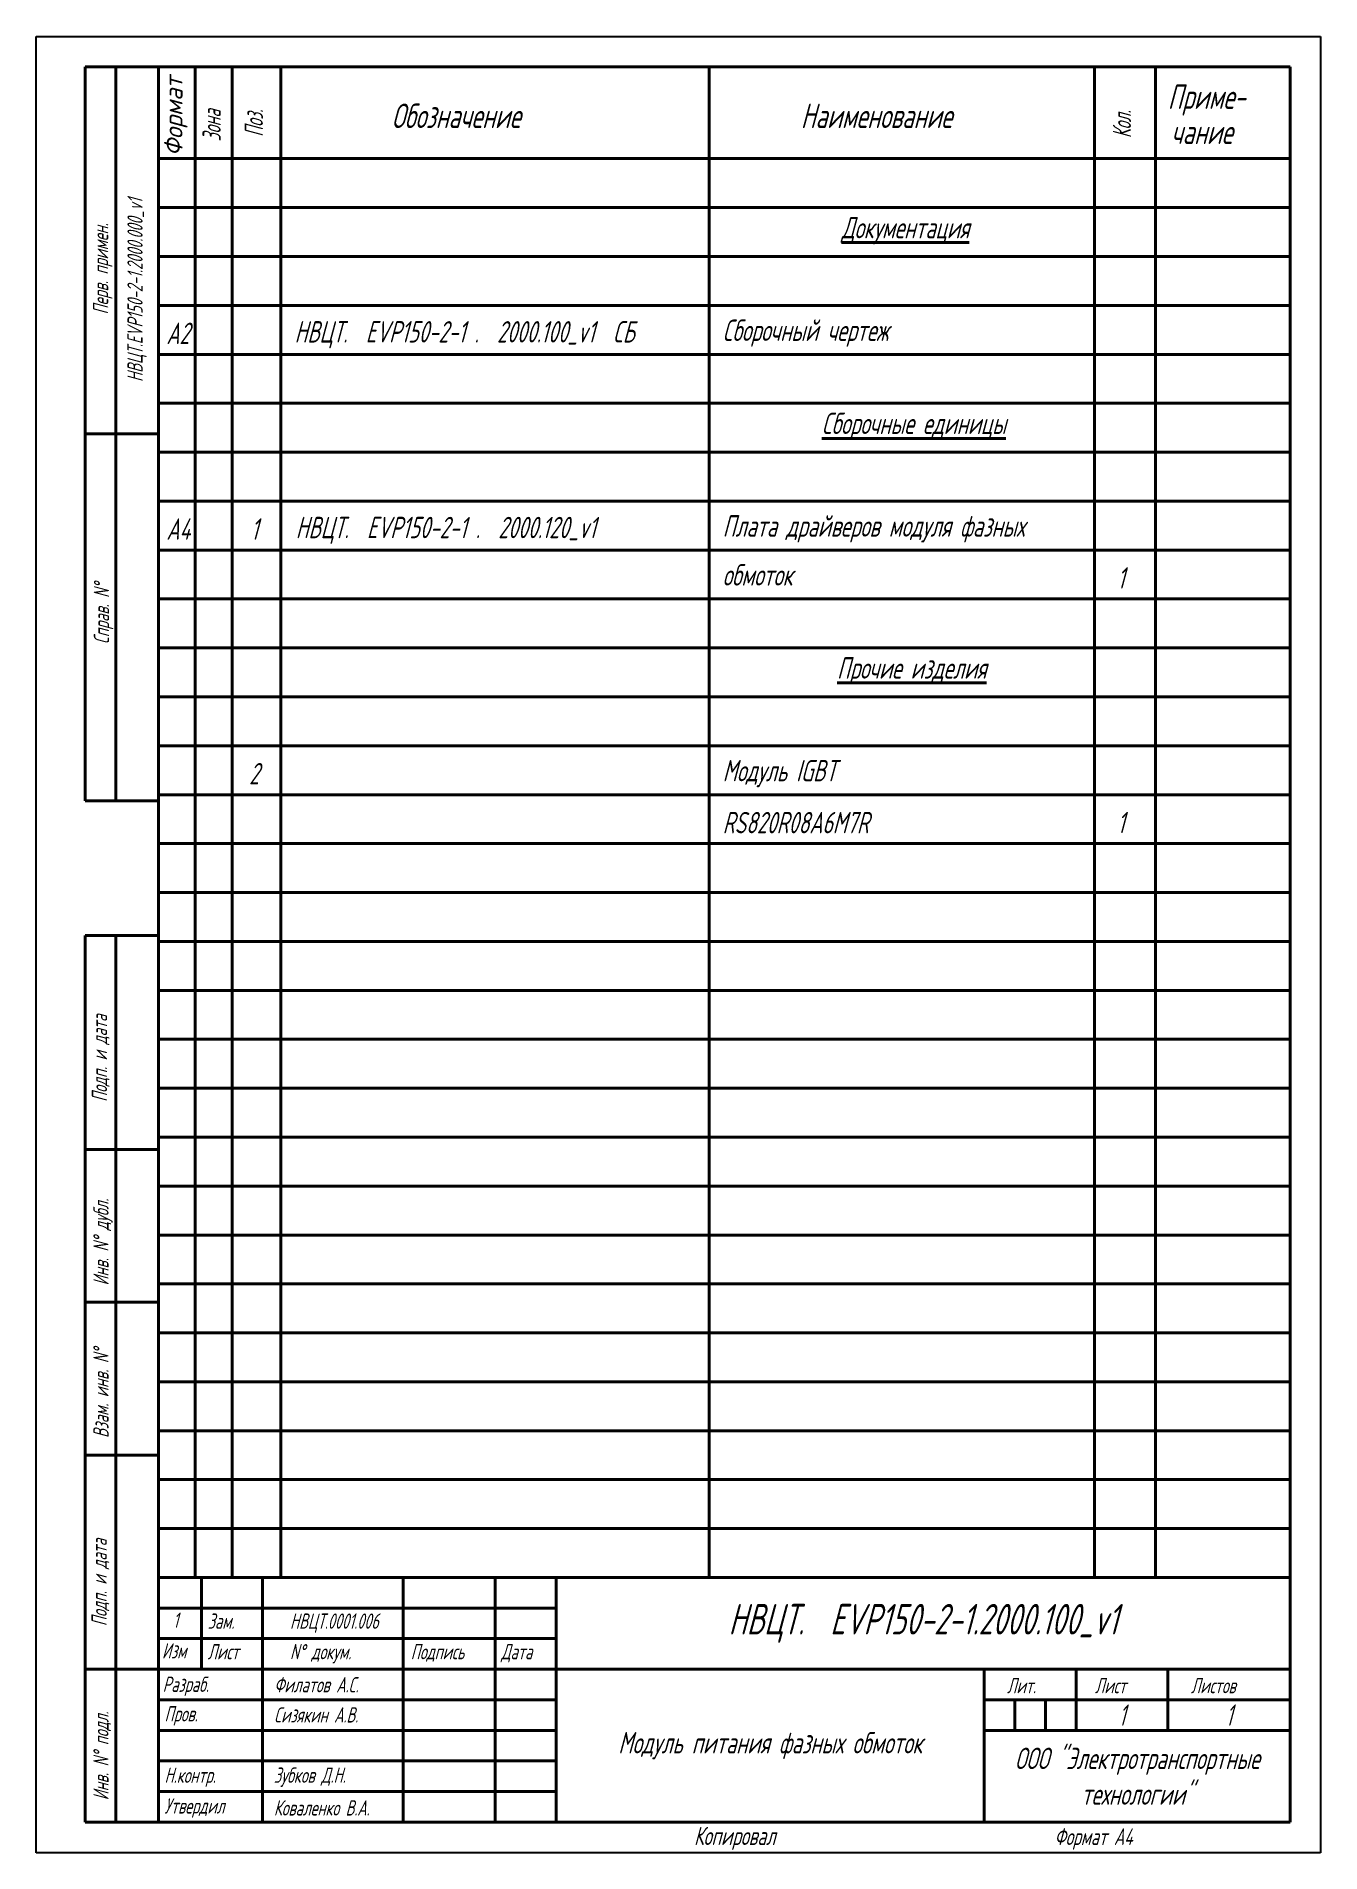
# Model space of a CAD drawing. Extents: x 2596 to 2806, y -313 to -16.
import ezdxf
from ezdxf.enums import TextEntityAlignment as Align

# ---------------------------------------------------------------- set-up
doc = ezdxf.new("R2010")
doc.units = 0
doc.header["$MEASUREMENT"] = 0
doc.layers.get('0').update_dxf_attribs({"linetype": 'CONTINUOUS', "lineweight": 40})
doc.layers.add('текст', color=7, linetype='CONTINUOUS', lineweight=40)
doc.layers.add('Тонкие', color=7, linetype='CONTINUOUS')
doc.styles.add('Стиль спецификации', font='geniso.shx', dxfattribs={"width": 0.75, "oblique": 15, "height": 3.5})

msp = doc.modelspace()

# ---------------------------------------------------------------- linework, layer by layer
for p, q in [((2603.99, -20.91), (2603.99, -140.91)), ((2615.99, -20.91), (2603.99, -20.91)), ((2608.99, -20.91), (2608.99, -140.91)), ((2615.99, -307.91), (2615.99, -20.91)), ((2615.99, -20.91), (2800.99, -20.91)), ((2621.99, -267.91), (2621.99, -20.91)), ((2627.99, -267.91), (2627.99, -20.91)), ((2635.99, -267.91), (2635.99, -20.91)), ((2705.99, -267.91), (2705.99, -20.91)), ((2768.99, -267.91), (2768.99, -20.91)), ((2778.99, -267.91), (2778.99, -20.91)), ((2800.99, -20.91), (2800.99, -307.91)), ((2615.99, -35.91), (2800.99, -35.91)), ((2615.99, -43.91), (2800.99, -43.91)), ((2615.99, -51.91), (2800.99, -51.91)), ((2615.99, -59.91), (2800.99, -59.91)), ((2615.99, -67.91), (2800.99, -67.91)), ((2615.99, -75.91), (2800.99, -75.91)), ((2615.99, -80.91), (2603.99, -80.91)), ((2615.99, -83.91), (2800.99, -83.91)), ((2615.99, -91.91), (2800.99, -91.91)), ((2615.99, -99.91), (2800.99, -99.91)), ((2615.99, -107.91), (2800.99, -107.91)), ((2615.99, -115.91), (2800.99, -115.91)), ((2615.99, -123.91), (2800.99, -123.91)), ((2615.99, -131.91), (2800.99, -131.91)), ((2603.99, -140.91), (2615.99, -140.91)), ((2615.99, -139.91), (2800.99, -139.91)), ((2615.99, -147.91), (2800.99, -147.91)), ((2615.99, -155.91), (2800.99, -155.91)), ((2603.99, -162.91), (2615.99, -162.91)), ((2603.99, -307.91), (2603.99, -162.91)), ((2608.99, -162.91), (2608.99, -307.91)), ((2615.99, -163.91), (2800.99, -163.91)), ((2615.99, -171.91), (2800.99, -171.91)), ((2615.99, -179.91), (2800.99, -179.91)), ((2615.99, -187.91), (2800.99, -187.91)), ((2615.99, -195.91), (2800.99, -195.91)), ((2615.99, -197.91), (2603.99, -197.91)), ((2615.99, -203.91), (2800.99, -203.91)), ((2615.99, -211.91), (2800.99, -211.91)), ((2615.99, -219.91), (2800.99, -219.91)), ((2603.99, -222.91), (2615.99, -222.91)), ((2615.99, -227.91), (2800.99, -227.91)), ((2615.99, -235.91), (2800.99, -235.91)), ((2615.99, -243.91), (2800.99, -243.91)), ((2615.99, -247.91), (2603.99, -247.91)), ((2615.99, -251.91), (2800.99, -251.91)), ((2615.99, -259.91), (2800.99, -259.91)), ((2615.99, -267.91), (2800.99, -267.91)), ((2622.99, -267.91), (2622.99, -282.91)), ((2632.99, -267.91), (2632.99, -307.91)), ((2655.99, -267.91), (2655.99, -307.91)), ((2670.99, -267.91), (2670.99, -307.91)), ((2680.99, -307.91), (2680.99, -267.91)), ((2680.99, -272.91), (2615.99, -272.91)), ((2615.99, -277.91), (2680.99, -277.91)), ((2603.99, -282.91), (2800.99, -282.91)), ((2750.99, -282.91), (2750.99, -307.91)), ((2765.99, -282.91), (2765.99, -292.91)), ((2780.99, -282.91), (2780.99, -292.91)), ((2615.99, -287.91), (2680.99, -287.91)), ((2800.99, -287.91), (2750.99, -287.91)), ((2755.99, -287.91), (2755.99, -292.91)), ((2760.99, -287.91), (2760.99, -292.91)), ((2680.99, -292.91), (2615.99, -292.91)), ((2800.99, -292.91), (2750.99, -292.91)), ((2615.99, -297.91), (2680.99, -297.91)), ((2680.99, -302.91), (2615.99, -302.91)), ((2800.99, -307.91), (2603.99, -307.91))]:
    msp.add_line(p, q)
at = {"layer": 'Тонкие'}
for p, q in [((2595.99, -312.91), (2595.99, -15.91)), ((2595.99, -15.91), (2805.99, -15.91)), ((2805.99, -15.91), (2805.99, -312.91)), ((2805.99, -312.91), (2595.99, -312.91))]:
    msp.add_line(p, q, dxfattribs=at)

# ---------------------------------------------------------------- texts
at = {"layer": 'текст', "style": 'Стиль спецификации', "oblique": 15, "width": 0.896972}
msp.add_text('Формат', height=3, rotation=90, dxfattribs=at).set_placement((2619.9, -35.5), (2619.9, -22.5), align=Align.FIT)
at = {"layer": 'текст', "style": 'Стиль спецификации', "oblique": 15, "width": 0.75}
for s, height, p in [('Приме-', 4, (2780.99, -27.78)), ('Обозначение', 4, (2654.08, -30.91)), ('Наименование', 4, (2720.99, -30.91)), ('чание', 4, (2781.54, -33.52)), ('1', 2.5, (2618.35, -276.14)), ('Зам.', 2.5, (2624.01, -276.29)), ('НВЦТ.0001.006', 2.5, (2637.47, -276.29)), ('Изм', 2.5, (2616.54, -281.14)), ('Лист', 2.5, (2624.01, -281.29)), ('N%%d докум. ', 2.5, (2637.47, -281.29)), ('Подпись', 2.5, (2657.21, -281.29)), ('Дата', 2.5, (2672, -281.29)), ('Разраб.', 2.5, (2616.65, -286.62)), ('Лит.', 2.5, (2754.71, -286.84)), ('Лист   ', 2.5, (2769.08, -286.84)), ('Листов', 2.5, (2784.77, -286.84)), ('Пров.', 2.5, (2616.95, -291.45)), ('Н.контр.', 2.5, (2616.95, -301.49)), ('Утвердил', 2.5, (2616.95, -306.51)), ('Копировал', 3, (2703.53, -311.66)), ('Формат А4', 2.75, (2762.46, -311.66))]:
    msp.add_text(s, height=height, dxfattribs=at).set_placement(p)
at = {"layer": 'текст', "style": 'Стиль спецификации', "oblique": 15}
for s, height, width, p in [('Зона', 3, 0.684211, (2626.16, -33.1)), ('Поз.', 3, 0.684211, (2633.06, -32.34)), ('Кол.', 3, 0.684211, (2774.99, -32.55)), ('НВЦТ.EVP150-2-1.2000.000_v1', 2.5, 0.75, (2613.38, -72.42)), ('Перв. примен.', 2.5, 0.75, (2607.75, -61.39)), ('Справ. N%%d', 2.5, 0.75, (2607.9, -115.28)), ('Подп. и дата', 2.5, 0.75, (2607.57, -190.14)), ('Инв. N%%d дубл.', 2.5, 0.75, (2607.81, -220.16)), ('Взам. инв. N%%d', 2.5, 0.75, (2607.81, -245.09)), ('Подп. и дата', 2.5, 0.75, (2607.52, -275.87)), ('Инв. N%%d подл.', 2.5, 0.75, (2607.81, -304.34))]:
    msp.add_text(s, height=height, rotation=90, dxfattribs=dict(at, width=width)).set_placement(p)
at = {"layer": 'текст', "style": 'Стиль спецификации'}
for s, insert, char_height, width, attachment_point in [('\\W0.7500;\\LДокументация\\l', (2727.64, -45.44), 3.5, 20.6349, 1), ('\\W0.7500;Сборочный чертеж', (2708.21, -62.22), 3.5, 45.0274, 1), ('\\W0.7500;А2', (2617.26, -62.72), 3.5, 4.5261, 1), ('НВЦТ.  EVP150-2-1 .  2000.100_v1  СБ', (2638.21, -62.47), 3.5, 64.6844, 1), ('\\W0.7500;\\LСборочные единицы\\l', (2724.42, -77.44), 3.5, 36.6506, 1), ('\\W0.7500;А4', (2617.26, -94.72), 3.5, 4.5261, 1), ('\\W0.7500;1', (2631.06, -94.72), 3.5, 2.0746, 1), ('НВЦТ.  EVP150-2-1 .  2000.120_v1', (2638.4, -94.47), 3.5, 62.209, 1), ('Плата драйверов модуля фазных', (2708.21, -94.22), 3.5, 57.8779, 1), ('Плата драйверов модуля фазных', (2708.21, -94.22), 3.5, 57.8779, 1), ('обмоток', (2708.21, -102.22), 3.5, 57.8779, 1), ('\\W0.7500;1', (2772.73, -102.72), 3.5, 2.0746, 1), ('\\W0.7500;\\LПрочие изделия\\l', (2726.91, -117.44), 3.5, 30.148, 1), ('\\W0.7500;2', (2630.78, -134.72), 3.5, 2.6403, 1), ('\\W0.7500;Модуль IGBT', (2708.21, -134.23), 3.5, 37.0185, 1), ('\\W0.7500;RS820R08A6M7R', (2708.21, -142.73), 3.5, 23.5766, 1), ('\\W0.7500;1', (2772.73, -142.72), 3.5, 2.0746, 1), ('НВЦТ.  EVP150-2-1.2000.100_v1', (2740.99, -275.41), 5, 88.196, 5), ('\\W0.7500;Модуль питания фазных обмоток', (2715.99, -295.41), 3.5, 48.0926, 5), ('\\W0.7500;ООО "Электротранспортные технологии"', (2775.99, -300.41), 3.5, 51.1049, 5)]:
    msp.add_mtext(s, dxfattribs=dict(at, insert=insert, char_height=char_height, width=width, attachment_point=attachment_point))
at = {"layer": 'текст', "char_height": 2.5, "attachment_point": 4, "style": 'Стиль спецификации'}
for s, insert, width, line_spacing_factor in [('\\W0.7500;Филатов А.С.  Сизякин А.В.', (2634.88, -287.91), 16.3477, 1.184402), ('\\W0.7500;Зубков Д.Н.  Коваленко В.А.', (2634.83, -302.91), 19.3232, 1.284918)]:
    msp.add_mtext(s, dxfattribs=dict(at, insert=insert, width=width, line_spacing_factor=line_spacing_factor))
at = {"layer": 'текст', "char_height": 3.5, "attachment_point": 5, "style": 'Стиль спецификации'}
for s, insert in [('\\pxqc;{\\fGOST type A|b0|i0|c204|p34;1}', (2773.49, -290.41)), ('{\\fGOST type A|b0|i0|c204|p34;1}', (2790.99, -290.41))]:
    msp.add_mtext_dynamic_manual_height_columns(s, width=5.5009, gutter_width=166.8, heights=[8.22], dxfattribs=dict(at, insert=insert))

doc.saveas('drawing.dxf')
